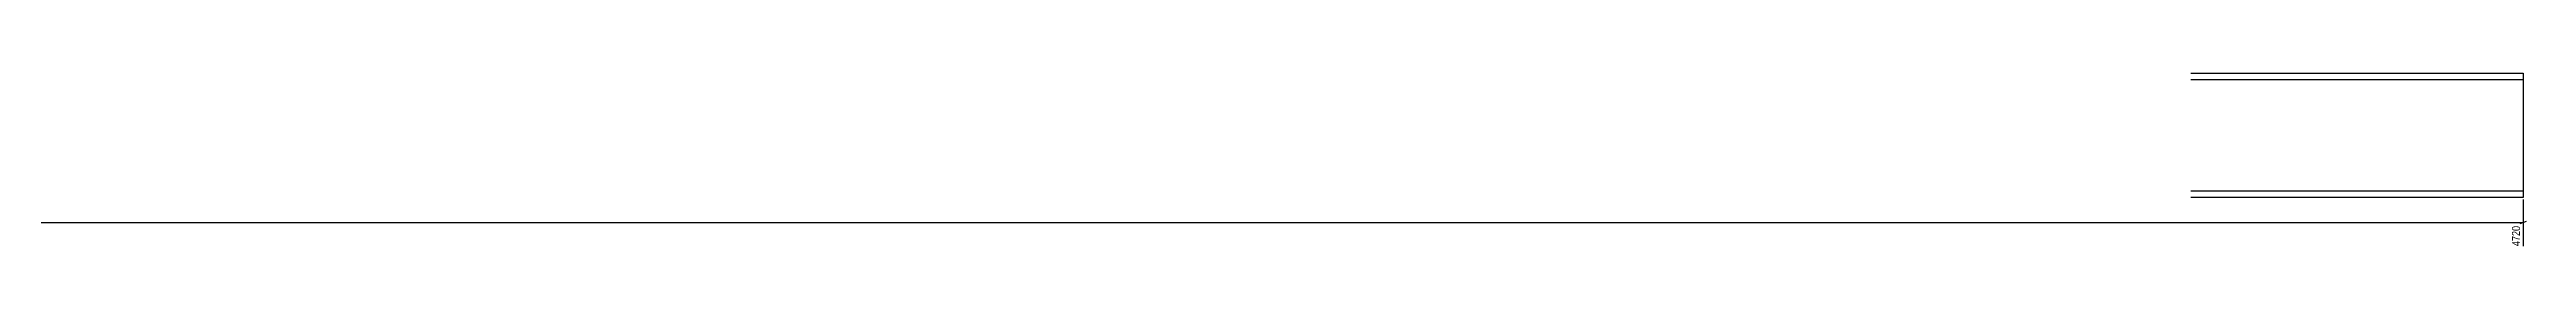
# Model space of a CAD drawing. Header units: millimetres. Extents: x 6 to 15208, y 4 to 186.
# Drawn here: x 2390 to 4774, y 4 to 173 of the extents above; entities that cross this region are included whole.
import ezdxf

# ---------------------------------------------------------------- set-up
doc = ezdxf.new("R2010")
doc.units = ezdxf.units.MM
doc.layers.add('MÅLSÆTNING', color=7, linetype='Continuous')
doc.layers.add('STÅL', color=7, linetype='Continuous')
doc.styles.add('Arial Narrow', font='ARIALN.TTF', dxfattribs={"height": 0.2})

msp = doc.modelspace()

# ---------------------------------------------------------------- linework, layer by layer
at = {"layer": 'MÅLSÆTNING', "color": 7, "linetype": 'Continuous'}
for p, q in [((4770.9, 50.9), (4770.9, 6)), ((89.9, 28.9), (4770.9, 28.9)), ((4767.9, 27.7), (4773.9, 30.1))]:
    msp.add_line(p, q, dxfattribs=at)
at = {"layer": 'STÅL', "color": 2, "linetype": 'Continuous'}
for p, q in [((4450.9, 172.9), (4770.9, 172.9)), ((4770.9, 172.9), (4770.9, 66.2)), ((4770.9, 166.6), (4450.9, 166.6)), ((4770.9, 59.2), (4450.9, 59.2)), ((4770.9, 52.9), (4450.9, 52.9)), ((4770.9, 66.2), (4770.9, 52.9))]:
    msp.add_line(p, q, dxfattribs=at)

# ---------------------------------------------------------------- next in the draw order: wipeouts: each hides what was drawn before it
at = {"color": 0, "linetype": 'Continuous'}
msp.add_wipeout([(4769.3, 27.1), (4758.1, 27.1), (4758.1, 4.4), (4769.3, 4.4)], dxfattribs=at).dxf.layer = 'MÅLSÆTNING'

# ---------------------------------------------------------------- next in the draw order: texts
at = {"layer": 'MÅLSÆTNING', "color": 3, "linetype": 'Continuous', "style": 'Arial Narrow'}
msp.add_text('4720', height=7.64, rotation=90.0002, dxfattribs=at).set_placement((4767.7, 6))

doc.saveas('drawing.dxf')
